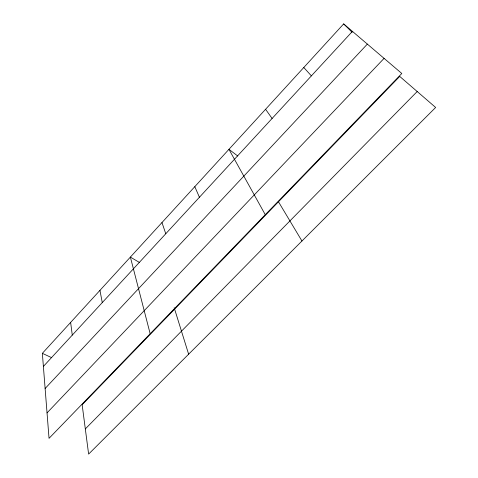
<?xml version="1.0" encoding="UTF-8"?>
<svg xmlns="http://www.w3.org/2000/svg" width="478" height="478" viewBox="0 0 478 478"><rect width="100%" height="100%" fill="white"/><g stroke="black" fill="none" stroke-linecap="round" stroke-linejoin="round"><path stroke-width="0.72" d="M42.357 353.332L343.67 23.9L401.807 73.487L49.037 438.338L42.357 353.332L51.576 357.634M43.39 366.429L352.429 31.369M45.123 388.5L367.349 44.096M47.041 412.89L384.079 58.364M85.323 428.927L417.192 91.519M139.528 262.512L130.375 257.098L150.164 333.752M237.775 156.013L228.944 149.333L265.272 214.694M343.67 23.9L352.113 32.295M303.787 67.506L311.381 75.877M265.577 109.277L272.096 118.466M278.471 201.782L301.953 241.008M194.803 186.659L199.428 197.253M161.97 222.557L165.77 233.748M174.183 307.718L188.631 354.204M99.95 290.361L102.268 302.592M70.63 322.417L72.28 335.102M399.728 76.42L82.15 404.747L88.621 454.1L435.643 107.466L399.728 76.42"/></g></svg>
